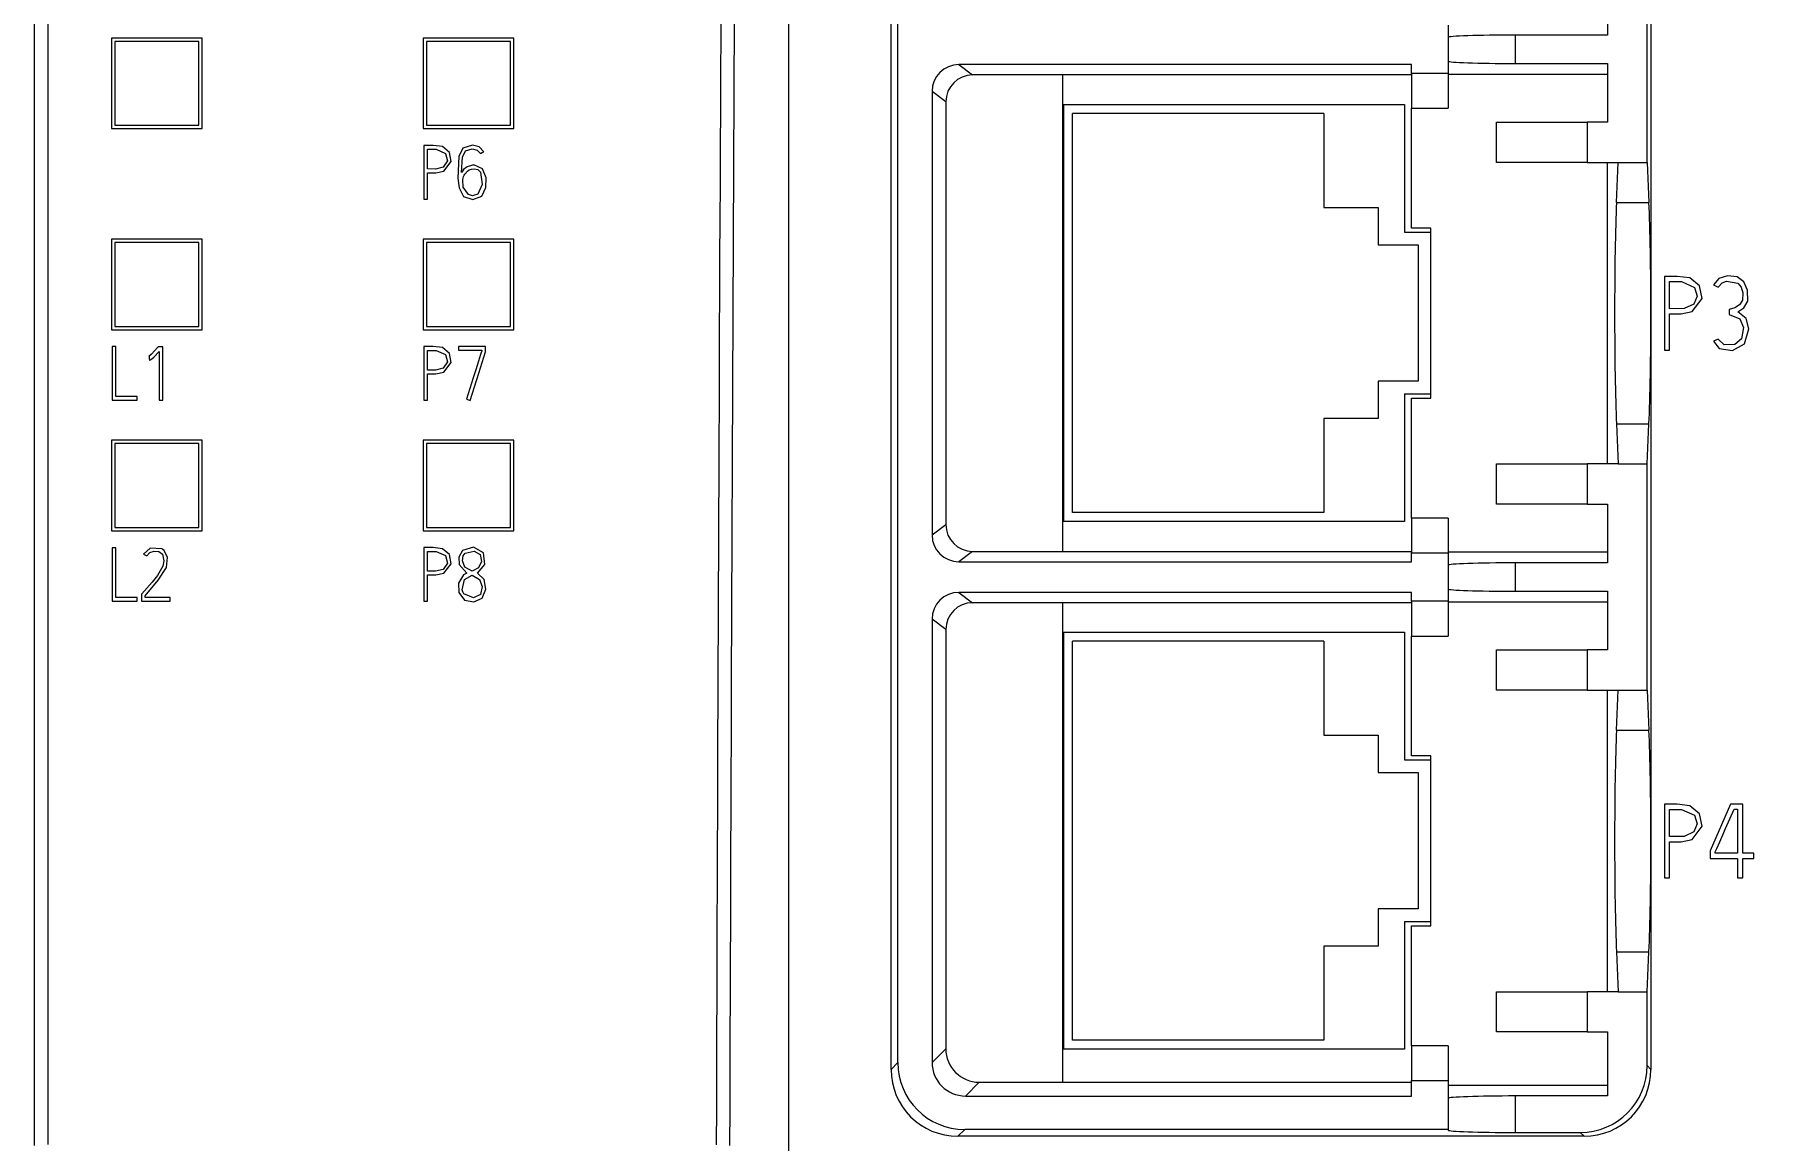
# Model space of a CAD drawing. Header units: millimetres. Extents: x 0 to 841, y 0 to 594.
# Drawn here: x 133.1 to 184.6, y 324 to 357 of the extents above; entities that cross this region are included whole.
import ezdxf

# ---------------------------------------------------------------- set-up
doc = ezdxf.new("R2010")
doc.units = ezdxf.units.MM
for name, color, linetype in [('1', 7, 'Continuous'), ('200', 7, 'Continuous'), ('66', 7, 'Continuous')]:
    doc.layers.add(name, color=color, linetype=linetype)
doc.styles.add('iso-1', font='isocp.shx')
doc.dimstyles.get("Standard").update_dxf_attribs({"dimtxt": 0.18, "dimasz": 0.18, "dimexe": 0.18, "dimexo": 0.0625, "dimgap": 0.09, "dimtad": 0, "dimtih": 1, "dimtoh": 1, "dimdec": 4, "dimzin": 0, "dimdsep": 46, "dimtxsty": 'Standard', "dimcen": 0.09, "dimadec": 0, "dimazin": 0, "dimtfac": 1, "dimtdec": 4, "dimtofl": 0, "dimtmove": 0, "dimatfit": 3, "dimfxl": 1, "dimtolj": 1, "dimtzin": 0, "dimarcsym": 0})

# ---------------------------------------------------------------- blocks, each defined once
blk = doc.blocks.new('_U5')
at = {"layer": '200', "color": 7, "lineweight": 13}
for p, q in [((192.111763, 395.28336), (214.633452, 395.28336)), ((213.133452, 395.28336), (213.133452, 237.781611)), ((178.111763, 237.781611), (214.633452, 237.781611))]:
    blk.add_line(p, q, dxfattribs=at)
at = {"layer": '200', "color": 7, "lineweight": 25}
for points in [[(213.133452, 395.28336), (213.594235, 391.783362), (212.672668, 391.783359)], [(213.133452, 237.781611), (212.672668, 241.28161), (213.594235, 241.281613)]]:
    blk.add_solid(points, dxfattribs=at)
at = {"layer": '200', "color": 7, "linetype": 'Continuous', "lineweight": 18, "insert": (212.747899, 312.165775), "char_height": 3.5, "attachment_point": 7, "rotation": 90, "line_spacing_factor": 0.963855, "style": 'iso-1'}
blk.add_mtext('\\W0.6223;157,5', dxfattribs=at)

msp = doc.modelspace()

# ---------------------------------------------------------------- linework, layer by layer
at = {"layer": '1', "color": 7, "linetype": 'Continuous', "lineweight": 13}
for p, q in [((133.111763, 323.840649), (133.111763, 394.28336)), ((133.511763, 394.335781), (133.511763, 323.864882)), ((155.621763, 322.070955), (155.621763, 394.28336)), ((158.669509, 326.111645), (158.669509, 386.99231)), ((181.34804, 386.99231), (181.34804, 326.111645)), ((158.87205, 326.314185), (158.87205, 386.789769)), ((181.232906, 353.176982), (181.232906, 359.926982)), ((180.048558, 358.726982), (180.048558, 356.975714)), ((175.296279, 357.273981), (175.296279, 355.829982)), ((180.048558, 356.975714), (177.29623, 356.975714)), ((177.29623, 356.975714), (177.29623, 356.128241)), ((135.411763, 356.883367), (135.411763, 354.183367)), ((138.111763, 356.883367), (135.411763, 356.883367)), ((138.011763, 356.783367), (135.511763, 356.783367)), ((135.511763, 356.783367), (135.511763, 354.283367)), ((138.011763, 354.283367), (138.011763, 356.783367)), ((138.111763, 354.183367), (138.111763, 356.883367)), ((144.711763, 356.883367), (144.711763, 354.183367)), ((147.411763, 356.883367), (144.711763, 356.883367)), ((144.811763, 356.783367), (144.811763, 354.283367)), ((147.311763, 356.783367), (144.811763, 356.783367)), ((147.311763, 354.283367), (147.311763, 356.783367)), ((147.411763, 354.183367), (147.411763, 356.883367)), ((160.69299, 356.094818), (161.10516, 355.785746)), ((174.203163, 356.094818), (160.69299, 356.094818)), ((174.203163, 355.829982), (174.203163, 356.094739)), ((177.29623, 356.128241), (180.048558, 356.128241)), ((180.048558, 356.128241), (180.048558, 354.376982)), ((163.788284, 355.785746), (161.10516, 355.785746)), ((174.203163, 355.785746), (163.788284, 355.785746)), ((163.788284, 355.785746), (163.788284, 341.568209)), ((175.296279, 355.829982), (174.203163, 355.829982)), ((174.203163, 355.829982), (174.203163, 354.791027)), ((175.296279, 355.829982), (175.296279, 354.791027)), ((180.048558, 355.803478), (175.296279, 355.803478)), ((159.893234, 355.295275), (159.893234, 342.058679)), ((160.305403, 354.986203), (159.893234, 355.295275)), ((160.305403, 354.986203), (160.305403, 342.367752)), ((163.818284, 354.905746), (163.818284, 342.459746)), ((163.818284, 354.905746), (173.994284, 354.905746)), ((173.994284, 354.905746), (173.994284, 351.095746)), ((164.088284, 342.726446), (164.088284, 354.639046)), ((171.581284, 354.639046), (164.088284, 354.639046)), ((171.581284, 354.639046), (171.581284, 351.832346)), ((174.203163, 351.212415), (174.203163, 354.791027)), ((174.203163, 354.791027), (175.296279, 354.791027)), ((176.739117, 354.376982), (179.439117, 354.376982)), ((176.739117, 353.176982), (176.739117, 354.376982)), ((180.048558, 354.376982), (179.439117, 354.376982)), ((179.439117, 354.376982), (179.439117, 353.176982)), ((135.411763, 354.183367), (138.111763, 354.183367)), ((135.511763, 354.283367), (138.011763, 354.283367)), ((144.711763, 354.183367), (147.411763, 354.183367)), ((144.811763, 354.283367), (147.311763, 354.283367)), ((179.439117, 353.176982), (176.739117, 353.176982)), ((179.439117, 353.176982), (180.373321, 353.176982)), ((180.048558, 344.176982), (180.048558, 353.176982)), ((180.318901, 351.981188), (180.373321, 353.176982)), ((180.373321, 353.176982), (181.232906, 353.176982)), ((181.232906, 353.176982), (181.287326, 351.981188)), ((171.581284, 351.832346), (173.206884, 351.832346)), ((173.206884, 351.832346), (173.206884, 350.714746)), ((180.318901, 351.981188), (181.287326, 351.981188)), ((135.411763, 350.883367), (135.411763, 348.183367)), ((138.111763, 350.883367), (135.411763, 350.883367)), ((135.511763, 350.783367), (135.511763, 348.283367)), ((138.011763, 350.783367), (135.511763, 350.783367)), ((138.011763, 348.283367), (138.011763, 350.783367)), ((138.111763, 348.183367), (138.111763, 350.883367)), ((144.711763, 350.883367), (144.711763, 348.183367)), ((147.411763, 350.883367), (144.711763, 350.883367)), ((144.811763, 350.783367), (144.811763, 348.283367)), ((147.311763, 350.783367), (144.811763, 350.783367)), ((147.311763, 348.283367), (147.311763, 350.783367)), ((147.411763, 348.183367), (147.411763, 350.883367)), ((173.994284, 351.095746), (174.774542, 351.095746)), ((174.774551, 351.212415), (174.203163, 351.212415)), ((174.774551, 346.141548), (174.774551, 351.212415)), ((173.206884, 350.714746), (174.400684, 350.714746)), ((174.400684, 350.714746), (174.400684, 346.650746)), ((135.411763, 348.183367), (138.111763, 348.183367)), ((135.511763, 348.283367), (138.011763, 348.283367)), ((144.711763, 348.183367), (147.411763, 348.183367)), ((144.811763, 348.283367), (147.311763, 348.283367)), ((174.400684, 346.650746), (173.206884, 346.650746)), ((173.206884, 346.650746), (173.206884, 345.533146)), ((173.994284, 346.269746), (174.774542, 346.269746)), ((173.994284, 346.269746), (173.994284, 342.459746)), ((174.203163, 342.562936), (174.203163, 346.141548)), ((174.203163, 346.141548), (174.774551, 346.141548)), ((173.206884, 345.533146), (171.581284, 345.533146)), ((171.581284, 345.533146), (171.581284, 342.726446)), ((180.318901, 345.372775), (181.287326, 345.372775)), ((180.318901, 345.372775), (180.373321, 344.176982)), ((181.232906, 344.176982), (181.287326, 345.372775)), ((135.411763, 344.883367), (135.411763, 342.183367)), ((138.111763, 344.883367), (135.411763, 344.883367)), ((135.511763, 344.783367), (135.511763, 342.283367)), ((138.011763, 344.783367), (135.511763, 344.783367)), ((138.011763, 342.283367), (138.011763, 344.783367)), ((138.111763, 342.183367), (138.111763, 344.883367)), ((144.711763, 344.883367), (144.711763, 342.183367)), ((147.411763, 344.883367), (144.711763, 344.883367)), ((144.811763, 344.783367), (144.811763, 342.283367)), ((147.311763, 344.783367), (144.811763, 344.783367)), ((147.311763, 342.283367), (147.311763, 344.783367)), ((147.411763, 342.183367), (147.411763, 344.883367)), ((176.739117, 344.176982), (179.439117, 344.176982)), ((176.739117, 342.976982), (176.739117, 344.176982)), ((180.373321, 344.176982), (179.439117, 344.176982)), ((179.439117, 344.176982), (179.439117, 342.976982)), ((180.373321, 344.176982), (181.232906, 344.176982)), ((181.232906, 337.426973), (181.232906, 344.176982)), ((171.581284, 342.726446), (164.088284, 342.726446)), ((174.203163, 342.562936), (174.203163, 341.523981)), ((175.296279, 342.562936), (174.203163, 342.562936)), ((175.296279, 342.562936), (175.296279, 341.523981)), ((179.439117, 342.976982), (176.739117, 342.976982)), ((179.439117, 342.976982), (180.048558, 342.976982)), ((180.048558, 342.976982), (180.048558, 341.225714)), ((135.411763, 342.183367), (138.111763, 342.183367)), ((135.511763, 342.283367), (138.011763, 342.283367)), ((144.711763, 342.183367), (147.411763, 342.183367)), ((144.811763, 342.283367), (147.311763, 342.283367)), ((159.893234, 342.058679), (160.305403, 342.367752)), ((173.994284, 342.459746), (163.818284, 342.459746)), ((161.10516, 341.568209), (160.69299, 341.259136)), ((161.10516, 341.568209), (163.788284, 341.568209)), ((163.788284, 341.568209), (174.203163, 341.568209)), ((174.203163, 341.523981), (175.296279, 341.523981)), ((174.203163, 341.259215), (174.203163, 341.523981)), ((175.296279, 341.550477), (180.048558, 341.550477)), ((175.296279, 341.523981), (175.296279, 340.079982)), ((160.69299, 341.259136), (174.203163, 341.259136)), ((180.048558, 341.225714), (177.29623, 341.225714)), ((177.29623, 341.225714), (177.29623, 340.378241)), ((160.69299, 340.344818), (161.10516, 340.035746)), ((174.203163, 340.344818), (160.69299, 340.344818)), ((163.788284, 340.035746), (161.10516, 340.035746)), ((174.203163, 340.035746), (163.788284, 340.035746)), ((163.788284, 340.035746), (163.788284, 325.728348)), ((174.203163, 340.079982), (174.203163, 340.344739)), ((175.296279, 340.079982), (174.203163, 340.079982)), ((174.203163, 340.079982), (174.203163, 339.041018)), ((175.296279, 340.079982), (175.296279, 339.041018)), ((180.048558, 340.053478), (175.296279, 340.053478)), ((177.29623, 340.378241), (180.048558, 340.378241)), ((180.048558, 340.378241), (180.048558, 338.626973)), ((159.893234, 339.545275), (159.893234, 326.315565)), ((160.305403, 339.236203), (159.893234, 339.545275)), ((160.305403, 339.236203), (160.305403, 326.727734)), ((163.818284, 339.157746), (163.818284, 326.711746)), ((163.818284, 339.157746), (173.994284, 339.157746)), ((173.994284, 339.157746), (173.994284, 335.347746)), ((174.203163, 335.462415), (174.203163, 339.041018)), ((174.203163, 339.041018), (175.296279, 339.041018)), ((164.088284, 326.978446), (164.088284, 338.891046)), ((171.581284, 338.891046), (164.088284, 338.891046)), ((171.581284, 338.891046), (171.581284, 336.084346)), ((176.739117, 338.626973), (179.439117, 338.626973)), ((176.739117, 337.426973), (176.739117, 338.626973)), ((180.048558, 338.626973), (179.439117, 338.626973)), ((179.439117, 338.626973), (179.439117, 337.426973)), ((179.439117, 337.426973), (176.739117, 337.426973)), ((179.439117, 337.426973), (180.373321, 337.426973)), ((180.048558, 328.426973), (180.048558, 337.426973)), ((180.318901, 336.231179), (180.373321, 337.426973)), ((180.373321, 337.426973), (181.232906, 337.426973)), ((181.232906, 337.426973), (181.287326, 336.231179)), ((171.581284, 336.084346), (173.206884, 336.084346)), ((173.206884, 336.084346), (173.206884, 334.966746)), ((180.318901, 336.231179), (181.287326, 336.231179)), ((173.994284, 335.347746), (174.774542, 335.347746)), ((174.774551, 335.462415), (174.203163, 335.462415)), ((174.774551, 330.391548), (174.774551, 335.462415)), ((173.206884, 334.966746), (174.400684, 334.966746)), ((174.400684, 334.966746), (174.400684, 330.902746)), ((174.400684, 330.902746), (173.206884, 330.902746)), ((173.206884, 330.902746), (173.206884, 329.785146)), ((173.994284, 330.521746), (174.774542, 330.521746)), ((173.994284, 330.521746), (173.994284, 326.711746)), ((174.203163, 326.812927), (174.203163, 330.391548)), ((174.203163, 330.391548), (174.774551, 330.391548)), ((173.206884, 329.785146), (171.581284, 329.785146)), ((171.581284, 329.785146), (171.581284, 326.978446)), ((180.318901, 329.622767), (181.287326, 329.622767)), ((180.318901, 329.622767), (180.373321, 328.426973)), ((181.232906, 328.426973), (181.287326, 329.622767)), ((176.739117, 328.426973), (179.439117, 328.426973)), ((176.739117, 327.226973), (176.739117, 328.426973)), ((180.373321, 328.426973), (179.439117, 328.426973)), ((179.439117, 328.426973), (179.439117, 327.226973)), ((180.373321, 328.426973), (181.232906, 328.426973)), ((181.232906, 326.226779), (181.232906, 328.426973)), ((179.439117, 327.226973), (176.739117, 327.226973)), ((179.439117, 327.226973), (180.048558, 327.226973)), ((180.048558, 327.226973), (180.048558, 325.316776)), ((159.893234, 326.315565), (160.305403, 326.727734)), ((173.994284, 326.711746), (163.818284, 326.711746)), ((171.581284, 326.978446), (164.088284, 326.978446)), ((174.203163, 326.812927), (174.203163, 325.773981)), ((175.296279, 326.812927), (174.203163, 326.812927)), ((175.296279, 326.812927), (175.296279, 325.773981)), ((158.669509, 326.111645), (158.87205, 326.314185)), ((181.232906, 326.226779), (181.34804, 326.111645)), ((161.304794, 325.728344), (160.892624, 325.316174)), ((161.304794, 325.728344), (163.788284, 325.728344)), ((163.788284, 325.728352), (174.203163, 325.728352)), ((174.203163, 325.773981), (175.296279, 325.773981)), ((174.203163, 325.316278), (174.203163, 325.773981)), ((175.296279, 325.773981), (175.296279, 324.315404)), ((175.296279, 325.641539), (180.048558, 325.641539)), ((160.892624, 325.316174), (174.203163, 325.316174)), ((177.29623, 325.316776), (177.29623, 324.227997)), ((180.048558, 325.316776), (177.29623, 325.316776)), ((160.870831, 324.315404), (160.668291, 324.112863)), ((179.349258, 324.112863), (160.668291, 324.112863)), ((175.296279, 324.315404), (160.870831, 324.315404)), ((175.296279, 324.315404), (175.296279, 324.297837)), ((177.29623, 324.227997), (179.234124, 324.227997)), ((179.349258, 324.112863), (179.234124, 324.227997))]:
    msp.add_line(p, q, dxfattribs=at)
for centre, major_axis, ratio, start_param, end_param in [((205.744858, 263.28336), (0, 1000.000002), 0.052387, 1.439365845, 1.510179332), ((206.144309, 263.28336), (0, 999.599999), 0.052408, 1.439365845, 1.510179331), ((177.29623, 356.905874), (1.999951, 0), 0.034921, 1.570796327, 3.141592654), ((160.693721, 355.294544), (-0.64065, 0.480402), 0.999049, 5.356261603, 6.926144367), ((177.29623, 356.198081), (1.999951, 0), 0.034921, 3.141592654, 4.71238898), ((161.105891, 354.985472), (-0.64065, 0.480402), 0.999049, 5.356261603, 6.926144367), ((180.40744, 348.676982), (0, 4.164861), 0.034921, 0.654498469, 2.487094184), ((181.198788, 348.676982), (0, 4.164861), 0.034921, 3.796091123, 5.628686838), ((160.693721, 342.05941), (-0.64065, -0.480402), 0.999049, 5.640226247, 7.210109012), ((161.105891, 342.368483), (-0.64065, -0.480402), 0.999049, 5.640226247, 7.210109012), ((177.29623, 341.155874), (1.999951, 0), 0.034921, 1.570796327, 3.141592654), ((177.29623, 340.448081), (1.999951, 0), 0.034921, 3.141592654, 4.71238898), ((160.693721, 339.544544), (-0.64065, 0.480402), 0.999049, 5.356261603, 6.926144367), ((161.105891, 339.235472), (-0.64065, 0.480402), 0.999049, 5.356261603, 6.926144367), ((180.40744, 332.926973), (0, 4.164861), 0.034921, 0.654498469, 2.487094184), ((181.198788, 332.926973), (0, 4.164861), 0.034921, 3.796091123, 5.628686838), ((161.306013, 326.728953), (-0.707969, -0.707969), 0.998783, 5.498396131, 7.067974483), ((160.670728, 326.114082), (-1.415937, -1.415937), 0.998783, 5.498396131, 7.067974483), ((160.873269, 326.316623), (-1.415937, -1.415937), 0.998783, 5.498396131, 7.067974483), ((160.893843, 326.316783), (-0.707969, -0.707969), 0.998783, 5.498396131, 7.067974483), ((179.231687, 326.229216), (1.415937, -1.415937), 0.998783, 5.498396131, 7.067974483), ((179.346821, 326.114082), (1.415937, -1.415937), 0.998783, 5.498396131, 7.067974483), ((177.29623, 325.246936), (1.999951, 0), 0.034921, 1.570796327, 3.141592654), ((177.29623, 324.297837), (1.999951, 0), 0.034921, 3.141592654, 4.71238898)]:
    msp.add_ellipse(centre, major_axis=major_axis, ratio=ratio, start_param=start_param, end_param=end_param, dxfattribs=at)
at = {"layer": '66', "color": 7, "linetype": 'Continuous', "lineweight": 13}
for p, q in [((144.726763, 353.680867), (144.726763, 352.080867)), ((144.839888, 352.979689), (144.839888, 353.567742)), ((144.839888, 353.567742), (145.095068, 353.567742)), ((144.839888, 352.080867), (144.839888, 352.866564)), ((144.726763, 352.080867), (144.839888, 352.080867)), ((181.747906, 349.774482), (181.747906, 347.574482)), ((181.903452, 348.810361), (181.903452, 349.618935)), ((181.903452, 349.618935), (182.254326, 349.618935)), ((183.209507, 349.518366), (183.349856, 349.448191)), ((183.676593, 348.785778), (183.685533, 348.63336)), ((181.903452, 347.574482), (181.903452, 348.654815)), ((135.426763, 347.678592), (135.426763, 346.080867)), ((135.539888, 347.678592), (135.426763, 347.678592)), ((135.539888, 346.193992), (135.539888, 347.678592)), ((136.940294, 347.67209), (136.800513, 347.67209)), ((136.940294, 346.078592), (136.940294, 347.67209)), ((144.726763, 347.680867), (144.726763, 346.080867)), ((146.56634, 347.683143), (145.767641, 347.683143)), ((145.767641, 347.683143), (145.767641, 347.570018)), ((146.56634, 347.521257), (146.56634, 347.683143)), ((183.349856, 347.900772), (183.209507, 347.836855)), ((136.829445, 347.534585), (136.829445, 346.078592)), ((144.839888, 346.979689), (144.839888, 347.567742)), ((144.839888, 347.567742), (145.095068, 347.567742)), ((145.767641, 347.570018), (146.455491, 347.570018)), ((146.455491, 347.570018), (146.455491, 347.538811)), ((181.747906, 347.574482), (181.903452, 347.574482)), ((144.839888, 346.080867), (144.839888, 346.866564)), ((136.174752, 346.193992), (135.539888, 346.193992)), ((136.174752, 346.080867), (136.174752, 346.193992)), ((135.426763, 346.080867), (136.174752, 346.080867)), ((136.829445, 346.078592), (136.940294, 346.078592)), ((144.726763, 346.080867), (144.839888, 346.080867)), ((135.539888, 341.678592), (135.426763, 341.678592)), ((135.426763, 341.678592), (135.426763, 340.080867)), ((135.539888, 340.193992), (135.539888, 341.678592)), ((144.726763, 341.680867), (144.726763, 340.080867)), ((144.839888, 341.567742), (145.095068, 341.567742)), ((144.839888, 340.979689), (144.839888, 341.567742)), ((144.839888, 340.080867), (144.839888, 340.866564)), ((135.426763, 340.080867), (136.174752, 340.080867)), ((136.174752, 340.193992), (135.539888, 340.193992)), ((136.174752, 340.080867), (136.174752, 340.193992)), ((136.303155, 340.285012), (136.303155, 340.080867)), ((136.303155, 340.080867), (137.155491, 340.080867)), ((136.414329, 340.191716), (136.414329, 340.245028)), ((137.155491, 340.191716), (136.414329, 340.191716)), ((137.155491, 340.080867), (137.155491, 340.191716)), ((144.726763, 340.080867), (144.839888, 340.080867)), ((181.747906, 334.024482), (181.747906, 331.824482)), ((181.903452, 333.060361), (181.903452, 333.868935)), ((181.903452, 333.868935), (182.254326, 333.868935)), ((183.725314, 334.024482), (183.108938, 332.633055)), ((184.088255, 334.024482), (183.725314, 334.024482)), ((183.825882, 333.872064), (183.932709, 333.872064)), ((183.932709, 333.872064), (183.932709, 332.559752)), ((184.088255, 332.559752), (184.088255, 334.024482)), ((181.903452, 331.824482), (181.903452, 332.904815)), ((183.108938, 332.633055), (183.108938, 332.407334)), ((183.108938, 332.407334), (183.932709, 332.407334)), ((183.261356, 332.559752), (183.261356, 332.599532)), ((183.932709, 332.559752), (183.261356, 332.559752)), ((183.932709, 332.407334), (183.932709, 331.824482)), ((184.411864, 332.559752), (184.088255, 332.559752)), ((184.088255, 331.824482), (184.088255, 332.407334)), ((184.088255, 332.407334), (184.411864, 332.407334)), ((184.411864, 332.407334), (184.411864, 332.559752)), ((181.747906, 331.824482), (181.903452, 331.824482)), ((183.932709, 331.824482), (184.088255, 331.824482))]:
    msp.add_line(p, q, dxfattribs=at)
for points in [[(144.839888, 352.866564), (145.08762, 352.866564), (145.32907, 352.915729), (145.543555, 353.201594), (145.491324, 353.47288), (145.283191, 353.64806), (145.005706, 353.681591), (144.726763, 353.680867)], [(145.095068, 353.567742), (145.373269, 353.444257), (145.43147, 353.220895), (145.304577, 353.031954), (145.079262, 352.979133), (144.839888, 352.979689)], [(146.51953, 353.490051), (146.379232, 353.639065), (146.181627, 353.694233), (145.893071, 353.598), (145.773569, 353.353694), (145.745211, 352.704679)], [(145.85606, 352.875342), (145.885052, 353.334796), (145.973584, 353.516956), (146.175893, 353.58317), (146.317948, 353.544178), (146.417458, 353.437064)], [(146.417458, 353.437064), (146.474618, 353.466736), (146.51953, 353.490051)], [(145.745211, 352.704679), (145.780461, 352.414831), (145.916869, 352.159976), (146.188538, 352.067552), (146.457412, 352.167397), (146.578322, 352.428454), (146.584259, 352.718282), (146.483246, 352.988022), (146.222415, 353.09964)], [(145.913923, 352.959859), (145.878243, 352.91462), (145.85606, 352.875342)], [(146.182431, 353.097365), (146.018295, 353.048722), (145.913923, 352.959859)], [(145.913923, 352.751164), (145.932568, 352.792913), (145.950331, 352.82333)], [(145.950331, 352.82333), (146.02863, 352.917189), (146.082998, 352.95523), (146.149461, 352.978577), (146.226641, 352.986515)], [(146.222415, 353.09964), (146.200024, 353.098366), (146.182431, 353.097365)], [(146.226641, 352.986515), (146.342937, 352.960036), (146.422916, 352.880596), (146.473972, 352.512408), (146.342366, 352.226174)], [(145.890517, 352.660144), (145.901682, 352.713787), (145.913923, 352.751164)], [(146.060205, 352.215122), (145.89816, 352.437113), (145.890517, 352.660144)], [(146.342366, 352.226174), (146.18347, 352.181075), (146.060205, 352.215122)], [(181.903452, 348.654815), (182.244314, 348.654835), (182.575938, 348.722416), (182.871038, 349.117119), (182.799654, 349.487846), (182.509913, 349.729744), (182.131375, 349.774237), (181.747906, 349.774482)], [(183.938967, 348.715603), (184.116774, 348.831475), (184.237616, 349.038639), (184.232163, 349.363188), (184.121337, 349.613543), (183.915793, 349.758697), (183.628492, 349.789938), (183.376055, 349.709561), (183.209507, 349.518366)], [(182.254326, 349.618935), (182.641343, 349.443338), (182.721459, 349.188655), (182.622711, 348.946786), (182.334507, 348.814365), (181.903452, 348.810361)], [(183.349856, 349.448191), (183.468167, 349.582906), (183.60329, 349.632791)], [(183.60329, 349.632791), (183.940388, 349.573268), (184.038128, 349.456813), (184.087808, 349.282392), (184.083292, 349.068486), (183.992947, 348.924153), (183.84608, 348.839376), (183.676593, 348.785778)], [(183.209507, 347.836855), (183.385006, 347.626915), (183.782994, 347.566687), (184.135197, 347.761664), (184.267778, 348.2047), (184.191157, 348.52154), (183.938967, 348.715603)], [(184.112839, 348.252092), (184.045387, 347.91127), (183.845336, 347.739993), (183.533841, 347.731231), (183.349856, 347.900772)], [(183.685533, 348.63336), (183.999954, 348.505353), (184.112839, 348.252092)], [(136.78491, 347.654211), (136.599512, 347.455517), (136.518679, 347.385704)], [(136.800513, 347.67209), (136.791776, 347.662078), (136.78491, 347.654211)], [(144.839888, 346.866564), (145.087583, 346.866564), (145.329008, 346.915699), (145.543555, 347.201599), (145.491273, 347.472959), (145.283097, 347.648097), (145.005649, 347.681591), (144.726763, 347.680867)], [(136.518679, 347.385704), (136.526141, 347.388251), (136.532004, 347.390253)], [(136.532004, 347.390253), (136.535827, 347.326904), (136.538831, 347.277129)], [(136.538831, 347.277129), (136.551066, 347.278558), (136.561911, 347.281355)], [(136.561911, 347.281355), (136.609253, 347.313154), (136.669884, 347.368661), (136.829445, 347.534585)], [(145.095068, 347.567742), (145.373258, 347.444272), (145.431461, 347.220839), (145.304499, 347.031907), (145.079209, 346.979132), (144.839888, 346.979689)], [(146.455491, 347.538811), (146.450561, 347.525447), (146.443213, 347.503607), (146.422487, 347.439787), (146.361228, 347.246677), (146.280261, 346.988509), (146.205997, 346.750627), (146.004943, 346.109799)], [(146.111565, 346.074366), (146.36624, 346.884647), (146.56634, 347.521257)], [(146.004943, 346.109799), (146.064651, 346.089956), (146.111565, 346.074366)], [(136.910387, 341.643159), (136.563732, 341.667978), (136.363293, 341.483224)], [(136.363293, 341.483224), (136.419179, 341.454644), (136.463089, 341.432188)], [(136.463089, 341.432188), (136.553003, 341.53656), (136.68048, 341.578099), (136.816712, 341.562372), (136.926966, 341.483224)], [(136.975727, 341.597649), (136.941832, 341.624594), (136.910387, 341.643159)], [(136.926966, 341.483224), (136.975391, 341.285121), (136.94452, 341.125971)], [(137.051143, 341.088263), (137.08197, 341.390009), (136.975727, 341.597649)], [(144.839888, 340.866564), (145.087549, 340.866564), (145.328952, 340.915671), (145.543555, 341.201603), (145.491227, 341.473032), (145.283009, 341.648131), (145.005596, 341.681591), (144.726763, 341.680867)], [(145.095068, 341.567742), (145.373248, 341.444285), (145.431452, 341.220786), (145.304428, 341.031864), (145.079159, 340.979131), (144.839888, 340.979689)], [(145.87849, 341.592123), (145.777868, 341.395097), (145.783285, 341.175987), (146.007217, 340.919551)], [(146.329039, 340.917275), (146.552536, 341.181658), (146.50973, 341.526168), (146.209689, 341.690464), (145.87849, 341.592123)], [(145.882716, 341.285906), (145.906366, 341.435744), (145.958132, 341.512155)], [(145.958132, 341.512155), (146.228175, 341.574844), (146.409287, 341.471851), (146.452629, 341.265531), (146.362706, 341.081227), (146.173655, 340.977414)], [(136.94452, 341.125971), (136.777345, 340.850963), (136.618781, 340.65329), (136.316483, 340.300615)], [(136.414329, 340.245028), (136.803933, 340.708679), (137.051143, 341.088263)], [(146.173655, 340.977414), (145.951262, 341.099893), (145.882716, 341.285906)], [(145.912622, 340.864289), (145.765885, 340.624459), (145.775684, 340.339591), (145.941522, 340.115122), (146.221462, 340.067457), (146.474249, 340.175304), (146.577005, 340.444808), (146.533899, 340.724717), (146.329039, 340.917275)], [(145.876214, 340.422517), (145.938908, 340.733405), (146.17138, 340.857462)], [(146.007217, 340.919551), (145.954197, 340.891814), (145.912622, 340.864289)], [(146.17138, 340.857462), (146.392857, 340.734286), (146.46653, 340.521439), (146.415714, 340.282953), (146.20959, 340.179971), (145.92595, 340.30029)], [(136.316483, 340.300615), (136.309019, 340.291877), (136.303155, 340.285012)], [(145.92595, 340.30029), (145.89195, 340.362214), (145.876214, 340.422517)], [(181.903452, 332.904815), (182.244314, 332.904835), (182.575938, 332.972416), (182.871038, 333.367119), (182.799654, 333.737846), (182.509913, 333.979744), (182.131375, 334.024237), (181.747906, 334.024482)], [(182.254326, 333.868935), (182.641343, 333.693338), (182.721459, 333.438655), (182.622711, 333.196786), (182.334507, 333.064365), (181.903452, 333.060361)], [(183.261356, 332.599532), (183.310387, 332.706403), (183.397849, 332.902183), (183.489635, 333.108911), (183.574466, 333.300504), (183.701996, 333.589672), (183.825882, 333.872064)]]:
    msp.add_lwpolyline(points, dxfattribs=at)

# ---------------------------------------------------------------- dimensions: what is measured, and where the dimension line sits
at = {"layer": '200', "color": 7, "linetype": 'Continuous', "lineweight": 18}
dim = msp.add_linear_dim(base=(213.133452, 237.781611), p1=(192.111763, 395.28336), p2=(178.111763, 237.781611), angle=90, dimstyle='Standard', override={"dimtxt": 3.5, "dimasz": 3.5, "dimexe": 1.5, "dimexo": 0, "dimgap": 1.75, "dimtad": 1, "dimtih": 0, "dimtoh": 0, "dimdec": 1, "dimlfac": 1, "dimzin": 8, "dimdsep": 44, "dimlunit": 2, "dimtxsty": 'iso-1', "dimsah": 1, "dimse1": 0, "dimse2": 0, "dimsd1": 0, "dimsd2": 0, "dimclrd": 7, "dimclre": 7, "dimclrt": 7, "dimtol": 0, "dimtm": -0.1, "dimtfac": 0.714286, "dimtdec": 2, "dimtofl": 1, "dimtmove": 0, "dimtzin": 8, "dimlwd": 13, "dimlwe": 13}, dxfattribs=at)
dim.commit()
dim.dimension.update_dxf_attribs({"geometry": '_U5', "text_midpoint": (213.133452, 316.532486), "dimtype": 160})

doc.saveas('drawing.dxf')
